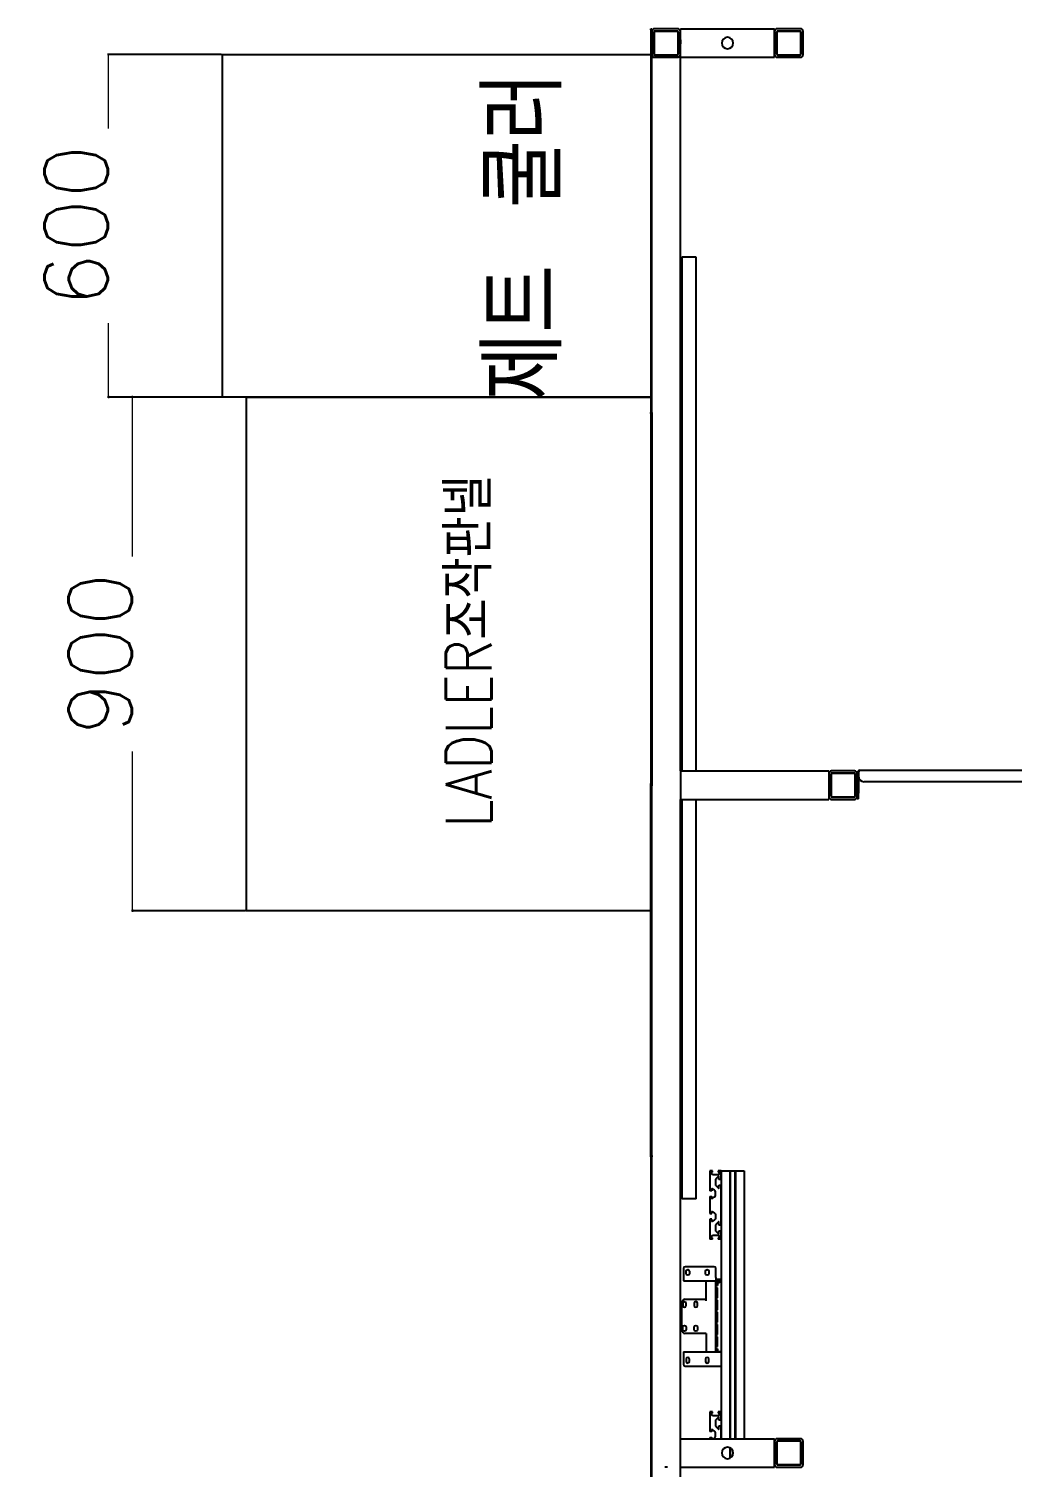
# Model space of a CAD drawing. Header units: millimetres. Extents: x 10462777 to 22643323, y 453826 to 1389191.
# Drawn here: x 11305485 to 11307208, y 598855 to 601375 of the extents above; entities that cross this region are included whole.
import ezdxf

# ---------------------------------------------------------------- set-up
doc = ezdxf.new("R2010")
doc.units = ezdxf.units.MM
doc.header["$LTSCALE"] = 200
doc.header["$MEASUREMENT"] = 0
doc.header["$PDMODE"] = 35
doc.header["$PDSIZE"] = -5
doc.layers.get('0').update_dxf_attribs({"linetype": 'CONTINUOUS'})
doc.layers.get('DEFPOINTS').update_dxf_attribs({"linetype": 'CONTINUOUS'})
doc.layers.add('5', color=4, linetype='CONTINUOUS')
doc.layers.add('TEXT', color=7, linetype='CONTINUOUS')
doc.layers.add('AM_5', color=3, linetype='CONTINUOUS', lineweight=15)
doc.layers.add('LAYOUT', color=8, linetype='CONTINUOUS', lineweight=25)
doc.styles.add('ABB', font='txt.shx ', dxfattribs={"width": 0.8, "bigfont": ' whgtxt.shx'})
doc.styles.add('굴림', font='txt.shx ', dxfattribs={"bigfont": ' whgtxt.shx'})
doc.dimstyles.new('200$0', dxfattribs={"dimscale": 200, "dimtxt": 7, "dimasz": 1, "dimexe": 2, "dimexo": 2, "dimgap": 1, "dimtad": 1, "dimdec": 0, "dimdsep": 46, "dimlunit": 6, "dimtxsty": '굴림', "dimblk": 'DIMDOT', "dimcen": 1, "dimclrd": 4, "dimclre": 4, "dimclrt": 4, "dimadec": 0, "dimazin": 0, "dimtfac": 1, "dimtdec": 0, "dimtmove": 2, "dimatfit": 3, "dimldrblk": 'DIMDOT', "dimfxl": 1, "dimtolj": 1, "dimtzin": 0, "dimlwd": -1, "dimarcsym": 0})

# ---------------------------------------------------------------- blocks, each defined once
blk = doc.blocks.new('r710ic')
at = {"layer": 'LAYOUT', "color": 3}
blk.add_circle((272041.4, 104232.6), 2050.1, dxfattribs=at)
blk = doc.blocks.new('DIMDOT')
at = {"color": 4}
blk.add_line((-2, 0), (2, 0), dxfattribs=at)
at = {"color": 7}
for radius in [0.5, 0.25]:
    blk.add_circle((0, 0), radius, dxfattribs=at)
blk = doc.blocks.new('*D351')
at = {"layer": 'AM_5', "color": 4, "linetype": 'ByBlock', "lineweight": -2, "transparency": 16777216}
for p, q in [((11305864.8, 600729.6), (11305664.8, 600729.6)), ((11305864.8, 599829.6), (11305664.8, 599829.6))]:
    blk.add_line(p, q, dxfattribs=at)
at = {"layer": 'AM_5', "color": 4, "linetype": 'ByBlock', "transparency": 16777216}
blk.add_line((11305666.8, 599830.6), (11305666.8, 600728.6), dxfattribs=at)
at = {"layer": 'DEFPOINTS', "color": 0, "transparency": 16777216}
for p in [(11305666.8, 600729.6), (11305866.8, 600729.6), (11305866.8, 599829.6)]:
    blk.add_point(p, dxfattribs=at)
at = {"layer": 'AM_5', "color": 4, "transparency": 16777216}
for p, rotation in [((11305666.8, 600729.6), 90), ((11305666.8, 599829.6), 270)]:
    blk.add_blockref('DIMDOT', p, dxfattribs=dict(at, rotation=rotation))
at = {"layer": 'AM_5', "color": 4, "transparency": 16777216, "insert": (11305610.3, 600279.6), "char_height": 111, "attachment_point": 5, "rotation": 90, "style": '굴림', "bg_fill": 3, "box_fill_scale": 1.25, "bg_fill_color": 256, "bg_fill_true_color": 13158600, "bg_fill_transparency": 0}
blk.add_mtext('\\A1;900', dxfattribs=at)
blk = doc.blocks.new('*D352')
at = {"layer": 'AM_5', "color": 4, "linetype": 'ByBlock', "lineweight": -2, "transparency": 16777216}
for p, q in [((11305822.8, 601329.6), (11305622.8, 601329.6)), ((11305822.8, 600729.6), (11305622.8, 600729.6))]:
    blk.add_line(p, q, dxfattribs=at)
at = {"layer": 'AM_5', "color": 4, "linetype": 'ByBlock', "transparency": 16777216}
blk.add_line((11305624.8, 600730.6), (11305624.8, 601328.6), dxfattribs=at)
at = {"layer": 'DEFPOINTS', "color": 0, "transparency": 16777216}
for p in [(11305624.8, 601329.6), (11305824.8, 601329.6), (11305824.8, 600729.6)]:
    blk.add_point(p, dxfattribs=at)
at = {"layer": 'AM_5', "color": 4, "transparency": 16777216}
for p, rotation in [((11305624.8, 601329.6), 90), ((11305624.8, 600729.6), 270)]:
    blk.add_blockref('DIMDOT', p, dxfattribs=dict(at, rotation=rotation))
at = {"layer": 'AM_5', "color": 4, "transparency": 16777216, "insert": (11305568.3, 601029.6), "char_height": 111, "attachment_point": 5, "rotation": 90, "style": '굴림', "bg_fill": 3, "box_fill_scale": 1.25, "bg_fill_color": 256, "bg_fill_true_color": 13158600, "bg_fill_transparency": 0}
blk.add_mtext('\\A1;600', dxfattribs=at)

msp = doc.modelspace()

# ---------------------------------------------------------------- linework, layer by layer
at = {"ltscale": 10, "elevation": 0}
for points in [[(11305824.75845, 600729.61004), (11305824.75845, 601329.61004), (11306574.75845, 601329.61004), (11306574.75845, 600729.61004)], [(11305866.81844, 600729.61004), (11306574.75845, 600729.61004), (11306574.75845, 599829.61004), (11305866.81844, 599829.61004)]]:
    msp.add_lwpolyline(points, close=True, dxfattribs=at)
at = {"layer": '5', "color": 252, "linetype": 'Continuous'}
for p, q in [((11306574.75845, 601374.83376, 0), (11306576.75848, 601374.83376, 0)), ((11306574.75845, 601372.83373, 0), (11306574.75845, 601374.83376, 0)), ((11306574.75845, 601372.83373, 0), (11306574.75845, 600702.82421, 0)), ((11306576.75848, 601374.83376, 0), (11306576.75848, 601372.83373, 0)), ((11306576.75848, 600702.82421, 0), (11306576.75848, 601372.83373, 0)), ((11306576.75848, 601369.83369, 0), (11306576.75848, 601329.83312, 0)), ((11306580.75853, 601369.83369, 0), (11306580.75853, 601329.83312, 0)), ((11306580.75853, 601330.83314, 0), (11306580.75853, 601368.83368, 0)), ((11306621.75912, 601374.83376, 0), (11306581.75855, 601374.83376, 0)), ((11306621.75912, 601370.8337, 0), (11306581.75855, 601370.8337, 0)), ((11306582.75856, 601370.8337, 0), (11306620.7591, 601370.8337, 0)), ((11306622.75913, 601329.83312, 0), (11306622.75913, 601369.83369, 0)), ((11306622.75913, 601368.83368, 0), (11306622.75913, 601330.83314, 0)), ((11306626.75919, 601374.83376, 0), (11306791.76153, 601374.83376, 0)), ((11306626.75919, 601369.83369, 0), (11306626.75919, 601374.83376, 0)), ((11306626.75919, 601329.83312, 0), (11306626.75919, 601369.83369, 0)), ((11306626.75919, 601329.83312, 0), (11306626.75919, 601369.83369, 0)), ((11306791.76153, 601369.83369, 0), (11306791.76153, 601374.83376, 0)), ((11306791.76153, 601329.83312, 0), (11306791.76153, 601369.83369, 0)), ((11306791.76153, 601369.83369, 0), (11306791.76153, 601329.83312, 0)), ((11306795.76159, 601369.83369, 0), (11306795.76159, 601329.83312, 0)), ((11306795.76159, 601330.83314, 0), (11306795.76159, 601368.83368, 0)), ((11306836.76217, 601374.83376, 0), (11306796.7616, 601374.83376, 0)), ((11306836.76217, 601370.8337, 0), (11306796.7616, 601370.8337, 0)), ((11306797.76162, 601370.8337, 0), (11306835.76216, 601370.8337, 0)), ((11306837.76218, 601329.83312, 0), (11306837.76218, 601369.83369, 0)), ((11306837.76218, 601368.83368, 0), (11306837.76218, 601330.83314, 0)), ((11306841.76224, 601329.83312, 0), (11306841.76224, 601369.83369, 0)), ((11306576.75848, 601324.83305, 0), (11306581.75855, 601324.83305, 0)), ((11306581.75855, 601328.83311, 0), (11306621.75912, 601328.83311, 0)), ((11306581.75855, 601324.83305, 0), (11306621.75912, 601324.83305, 0)), ((11306581.75855, 601324.83305, 0), (11306621.75912, 601324.83305, 0)), ((11306620.7591, 601328.83311, 0), (11306582.75856, 601328.83311, 0)), ((11306626.75919, 601324.83305, 0), (11306621.75912, 601324.83305, 0)), ((11306626.75919, 601324.83305, 0), (11306626.75919, 601329.83312, 0)), ((11306626.75919, 600074.79733, 0), (11306626.75919, 601324.83305, 0)), ((11306626.75919, 601324.83305, 0), (11306791.76153, 601324.83305, 0)), ((11306791.76153, 601324.83305, 0), (11306791.76153, 601329.83312, 0)), ((11306796.7616, 601328.83311, 0), (11306836.76217, 601328.83311, 0)), ((11306796.7616, 601324.83305, 0), (11306836.76217, 601324.83305, 0)), ((11306835.76216, 601328.83311, 0), (11306797.76162, 601328.83311, 0)), ((11306629.25922, 600974.82808, 0), (11306629.25922, 600074.81764, 0)), ((11306654.25958, 600974.82808, 0), (11306629.25922, 600974.82808, 0)), ((11306654.25958, 600074.81764, 0), (11306654.25958, 600974.82808, 0)), ((11306574.75845, 600700.82419, 0), (11306574.75845, 600702.82421, 0)), ((11306576.75848, 600702.82421, 0), (11306576.75848, 600700.82419, 0)), ((11306576.75848, 600700.82419, 0), (11306574.75845, 600700.82419, 0)), ((11306574.75845, 600700.82419, 0), (11306576.75848, 600700.82419, 0)), ((11306574.75845, 600700.82419, 0), (11306574.75845, 600698.82416, 0)), ((11306574.75845, 600698.82416, 0), (11306574.75845, 600052.81498, 0)), ((11306576.75848, 600700.82419, 0), (11306576.75848, 600698.82416, 0)), ((11306576.75848, 600698.82416, 0), (11306576.75848, 600052.81498, 0)), ((11306626.75919, 600074.81529, 0), (11306886.76288, 600074.81529, 0)), ((11306626.75919, 600074.81529, 0), (11306626.75919, 600069.81522, 0)), ((11306886.76288, 600074.81529, 0), (11306886.76288, 600069.81522, 0)), ((11306931.76352, 600074.81529, 0), (11306891.76295, 600074.81529, 0)), ((11306938.76362, 600072.22867, 0), (11306938.76362, 600070.81524, 0)), ((11306938.76562, 600070.81524, 0), (11306938.76562, 600072.94629, 0)), ((11306941.76366, 600075.81531, 0), (11307436.77069, 600075.81531, 0)), ((11306574.75845, 600050.81495, 0), (11306574.75845, 600052.81498, 0)), ((11306574.75845, 600050.81495, 0), (11306576.75848, 600050.81495, 0)), ((11306576.75848, 600050.81495, 0), (11306574.75845, 600050.81495, 0)), ((11306574.75845, 600048.81493, 0), (11306574.75845, 600050.81495, 0)), ((11306574.75845, 599402.80575, 0), (11306574.75845, 600048.81493, 0)), ((11306576.75848, 600052.81498, 0), (11306576.75848, 600050.81495, 0)), ((11306576.75848, 600050.81495, 0), (11306576.75848, 600048.81493, 0)), ((11306576.75848, 599402.80575, 0), (11306576.75848, 600048.81493, 0)), ((11306626.75919, 600069.81522, 0), (11306626.75919, 600029.81466, 0)), ((11306886.76288, 600069.81522, 0), (11306886.76288, 600029.81466, 0)), ((11306886.76288, 600069.81522, 0), (11306886.76288, 600029.81466, 0)), ((11306890.76294, 600069.81522, 0), (11306890.76294, 600029.81466, 0)), ((11306890.76294, 600030.81467, 0), (11306890.76294, 600068.81521, 0)), ((11306931.76352, 600070.81524, 0), (11306891.76295, 600070.81524, 0)), ((11306892.76296, 600070.81524, 0), (11306930.7635, 600070.81524, 0)), ((11306932.76353, 600029.81466, 0), (11306932.76353, 600069.81522, 0)), ((11306932.76353, 600068.81521, 0), (11306932.76353, 600030.81467, 0)), ((11306936.76359, 600029.81466, 0), (11306936.76359, 600069.81522, 0)), ((11306938.76362, 600070.81524, 0), (11306938.76362, 600035.81474, 0)), ((11306938.76562, 600065.81517, 0), (11306938.76562, 600070.81524, 0)), ((11307439.76873, 600055.81502, 0), (11306948.76576, 600055.81502, 0)), ((11306626.75919, 600029.81466, 0), (11306626.75919, 600024.81458, 0)), ((11306626.75919, 598904.80883, 0), (11306626.75919, 600024.83255, 0)), ((11306626.75919, 600024.81458, 0), (11306886.76288, 600024.81458, 0)), ((11306629.25922, 600024.82708, 0), (11306629.25922, 599324.80464, 0)), ((11306654.25958, 599324.80464, 0), (11306654.25958, 600024.82708, 0)), ((11306886.76288, 600029.81466, 0), (11306886.76288, 600024.81458, 0)), ((11306891.76295, 600028.81464, 0), (11306931.76352, 600028.81464, 0)), ((11306891.76295, 600024.81458, 0), (11306931.76352, 600024.81458, 0)), ((11306930.7635, 600028.81464, 0), (11306892.76296, 600028.81464, 0)), ((11306936.76359, 600025.8146, 0), (11306936.76359, 600029.81458, 0)), ((11306938.76362, 600025.8146, 0), (11306936.76359, 600025.8146, 0)), ((11306938.76362, 600025.8146, 0), (11306938.76362, 600035.81474, 0)), ((11306574.75845, 599400.80572, 0), (11306574.75845, 599402.80575, 0)), ((11306576.75848, 599400.80572, 0), (11306574.75845, 599400.80572, 0)), ((11306574.75845, 599400.80572, 0), (11306576.75848, 599400.80572, 0)), ((11306574.75845, 599398.80569, 0), (11306574.75845, 599400.80572, 0)), ((11306574.75845, 599398.80569, 0), (11306574.75845, 598728.79617, 0)), ((11306576.75848, 599400.80572, 0), (11306576.75848, 599402.80575, 0)), ((11306576.75848, 599400.80572, 0), (11306576.75848, 599398.80569, 0)), ((11306576.75848, 598728.79617, 0), (11306576.75848, 599398.80569, 0)), ((11306678.25992, 599374.11411, 0), (11306678.25992, 599339.11362, 0)), ((11306683.25999, 599374.11411, 0), (11306678.25992, 599374.11411, 0)), ((11306681.46815, 599368.89562, 0), (11306680.57243, 599370.911, 0)), ((11306681.02934, 599371.61408, 0), (11306683.25999, 599371.61408, 0)), ((11306683.25999, 599371.61408, 0), (11306683.25999, 599374.11411, 0)), ((11306692.3105, 599367.11401, 0), (11306684.20962, 599367.11401, 0)), ((11306698.2602, 599374.11411, 0), (11306693.26013, 599374.11411, 0)), ((11306693.26013, 599374.11411, 0), (11306693.26013, 599371.61408, 0)), ((11306693.26013, 599371.61408, 0), (11306695.49078, 599371.61408, 0)), ((11306695.94769, 599370.911, 0), (11306695.05197, 599368.89562, 0)), ((11306698.2602, 599359.1139, 0), (11306698.2602, 599374.11411, 0)), ((11306698.2602, 599374.11411, 0), (11306713.16041, 599374.11411, 0)), ((11306698.2602, 599374.11411, 0), (11306698.2602, 598904.79323, 0)), ((11306713.16041, 599374.11411, 0), (11306713.16041, 598904.79323, 0)), ((11306713.16041, 599374.11411, 0), (11306714.16043, 599374.11411, 0)), ((11306714.16043, 599374.11411, 0), (11306714.16043, 598904.79323, 0)), ((11306714.16045, 599374.11411, 0), (11306722.36052, 599374.11411, 0)), ((11306722.36054, 599374.11411, 0), (11306722.36054, 598904.79323, 0)), ((11306722.36054, 599374.11411, 0), (11306723.36056, 599374.11411, 0)), ((11306723.36056, 599374.11411, 0), (11306723.36056, 598904.79323, 0)), ((11306723.36056, 599374.11411, 0), (11306738.26077, 599374.11411, 0)), ((11306738.26077, 599374.11411, 0), (11306738.26077, 598904.79323, 0)), ((11306681.75997, 599342.21888, 0), (11306681.75997, 599339.11362, 0)), ((11306686.83233, 599339.99222, 0), (11306682.52203, 599342.64471, 0)), ((11306688.26006, 599357.90578, 0), (11306688.26006, 599350.32187, 0)), ((11306693.39967, 599364.46048, 0), (11306689.0973, 599359.98486, 0)), ((11306689.0973, 599348.2428, 0), (11306693.39967, 599343.76718, 0)), ((11306694.26015, 599359.1139, 0), (11306694.26015, 599364.11397, 0)), ((11306698.2602, 599359.1139, 0), (11306694.26015, 599359.1139, 0)), ((11306694.26015, 599344.11369, 0), (11306694.26015, 599349.11376, 0)), ((11306694.26015, 599349.11376, 0), (11306698.2602, 599349.11376, 0)), ((11306698.2602, 599279.11276, 0), (11306698.2602, 599349.11376, 0)), ((11306641.7594, 599324.80464, 0), (11306629.25922, 599324.80464, 0)), ((11306654.25958, 599324.80464, 0), (11306641.7594, 599324.80464, 0)), ((11306681.75997, 599339.11362, 0), (11306678.25992, 599339.11362, 0)), ((11306678.25992, 599329.11347, 0), (11306678.25992, 599299.11305, 0)), ((11306678.25992, 599329.11347, 0), (11306681.75997, 599329.11347, 0)), ((11306681.75997, 599329.11347, 0), (11306681.75997, 599326.00821, 0)), ((11306682.52203, 599325.58238, 0), (11306686.83233, 599328.23487, 0)), ((11306688.26006, 599330.78988, 0), (11306688.26006, 599337.43721, 0)), ((11306678.25992, 599299.11305, 0), (11306681.75997, 599299.11305, 0)), ((11306681.75997, 599299.11305, 0), (11306681.75997, 599302.21831, 0)), ((11306682.52203, 599302.64415, 0), (11306686.83233, 599299.99165, 0)), ((11306688.26006, 599297.43664, 0), (11306688.26006, 599290.78932, 0)), ((11306678.25992, 599289.11291, 0), (11306678.25992, 599254.11241, 0)), ((11306681.75997, 599289.11291, 0), (11306678.25992, 599289.11291, 0)), ((11306681.75997, 599286.00764, 0), (11306681.75997, 599289.11291, 0)), ((11306686.83233, 599288.2343, 0), (11306682.52203, 599285.58181, 0)), ((11306688.26006, 599277.90465, 0), (11306688.26006, 599270.32074, 0)), ((11306693.39967, 599284.45935, 0), (11306689.0973, 599279.98372, 0)), ((11306689.0973, 599268.24166, 0), (11306693.39967, 599263.76604, 0)), ((11306694.26015, 599279.11276, 0), (11306694.26015, 599284.11284, 0)), ((11306698.2602, 599279.11276, 0), (11306694.26015, 599279.11276, 0)), ((11306694.26015, 599264.11255, 0), (11306694.26015, 599269.11262, 0)), ((11306694.26015, 599269.11262, 0), (11306698.2602, 599269.11262, 0)), ((11306698.2602, 599254.11241, 0), (11306698.2602, 599269.11262, 0)), ((11306683.25999, 599254.11241, 0), (11306678.25992, 599254.11241, 0)), ((11306680.57243, 599257.31552, 0), (11306681.46815, 599259.3309, 0)), ((11306683.25999, 599256.61244, 0), (11306681.02934, 599256.61244, 0)), ((11306683.25999, 599254.11241, 0), (11306683.25999, 599256.61244, 0)), ((11306684.20962, 599261.11251, 0), (11306692.3105, 599261.11251, 0)), ((11306693.26013, 599256.61244, 0), (11306693.26013, 599254.11241, 0)), ((11306695.49078, 599256.61244, 0), (11306693.26013, 599256.61244, 0)), ((11306698.2602, 599254.11241, 0), (11306693.26013, 599254.11241, 0)), ((11306695.05197, 599259.3309, 0), (11306695.94769, 599257.31552, 0)), ((11306678.25992, 598952.10812, 0), (11306678.25992, 598917.10762, 0)), ((11306683.25999, 598952.10812, 0), (11306678.25992, 598952.10812, 0)), ((11306681.46815, 598946.88963, 0), (11306680.57243, 598948.905, 0)), ((11306681.02934, 598949.60808, 0), (11306683.25999, 598949.60808, 0)), ((11306683.25999, 598949.60808, 0), (11306683.25999, 598952.10812, 0)), ((11306692.3105, 598945.10802, 0), (11306684.20962, 598945.10802, 0)), ((11306693.39967, 598942.45449, 0), (11306689.0973, 598937.97887, 0)), ((11306698.2602, 598952.10812, 0), (11306693.26013, 598952.10812, 0)), ((11306693.26013, 598952.10812, 0), (11306693.26013, 598949.60808, 0)), ((11306693.26013, 598949.60808, 0), (11306695.49078, 598949.60808, 0)), ((11306694.26015, 598937.10791, 0), (11306694.26015, 598942.10798, 0)), ((11306698.2602, 598937.10791, 0), (11306694.26015, 598937.10791, 0)), ((11306695.94769, 598948.905, 0), (11306695.05197, 598946.88963, 0)), ((11306698.2602, 598937.10791, 0), (11306698.2602, 598952.10812, 0)), ((11306681.75997, 598917.10762, 0), (11306678.25992, 598917.10762, 0)), ((11306681.75997, 598920.21288, 0), (11306681.75997, 598917.10762, 0)), ((11306686.83233, 598917.98622, 0), (11306682.52203, 598920.63872, 0)), ((11306688.26006, 598935.89979, 0), (11306688.26006, 598928.31588, 0)), ((11306688.26006, 598908.78389, 0), (11306688.26006, 598915.43121, 0)), ((11306689.0973, 598926.23681, 0), (11306693.39967, 598921.76118, 0)), ((11306694.26015, 598922.10769, 0), (11306694.26015, 598927.10776, 0)), ((11306694.26015, 598927.10776, 0), (11306698.2602, 598927.10776, 0)), ((11306698.2602, 598904.79823, 0), (11306698.2602, 598927.10776, 0)), ((11306626.75919, 598904.79867, 0), (11306791.76153, 598904.79867, 0)), ((11306626.75919, 598899.7986, 0), (11306626.75919, 598904.79867, 0)), ((11306626.75919, 598859.79804, 0), (11306626.75919, 598899.7986, 0)), ((11306678.25992, 598907.10748, 0), (11306678.25992, 598904.79838, 0)), ((11306678.25992, 598907.10748, 0), (11306681.75997, 598907.10748, 0)), ((11306681.75997, 598907.10748, 0), (11306681.75997, 598904.79872, 0)), ((11306684.50827, 598904.79869, 0), (11306686.83233, 598906.22888, 0)), ((11306713.16041, 598888.97769, 0), (11306713.16041, 598870.57227, 0)), ((11306714.16043, 598888.49425, 0), (11306714.16043, 598871.05572, 0)), ((11306791.76153, 598899.7986, 0), (11306791.76153, 598904.79867, 0)), ((11306791.76153, 598859.79804, 0), (11306791.76153, 598899.7986, 0)), ((11306791.76153, 598899.7986, 0), (11306791.76153, 598859.79804, 0)), ((11306795.76159, 598899.7986, 0), (11306795.76159, 598859.79804, 0)), ((11306795.76159, 598860.79805, 0), (11306795.76159, 598898.79859, 0)), ((11306836.76217, 598904.79867, 0), (11306796.7616, 598904.79867, 0)), ((11306836.76217, 598900.79862, 0), (11306796.7616, 598900.79862, 0)), ((11306797.76162, 598900.79862, 0), (11306835.76216, 598900.79862, 0)), ((11306837.76218, 598859.79804, 0), (11306837.76218, 598899.7986, 0)), ((11306837.76218, 598898.79859, 0), (11306837.76218, 598860.79805, 0)), ((11306841.76224, 598859.79804, 0), (11306841.76224, 598899.7986, 0)), ((11306626.75919, 598854.79796, 0), (11306626.75919, 598859.79804, 0)), ((11306626.75919, 598774.79683, 0), (11306626.75919, 598854.80421, 0)), ((11306626.75919, 598854.79796, 0), (11306791.76153, 598854.79796, 0)), ((11306791.76153, 598854.79796, 0), (11306791.76153, 598859.79804, 0)), ((11306796.7616, 598858.79802, 0), (11306836.76217, 598858.79802, 0)), ((11306796.7616, 598854.79796, 0), (11306836.76217, 598854.79796, 0)), ((11306835.76216, 598858.79802, 0), (11306797.76162, 598858.79802, 0))]:
    msp.add_line(p, q, dxfattribs=at)
at = {"layer": '5', "color": 172, "linetype": 'Continuous'}
for p, q in [((11306626.75919, 601355.23348, 0), (11306626.75919, 601348.43339, 0)), ((11306626.75919, 601355.23348, 0), (11306626.75919, 601348.43339, 0)), ((11306626.75919, 600702.32421, 0), (11306626.75919, 600697.32414, 0)), ((11306626.75919, 600052.31497, 0), (11306626.75919, 600047.3149, 0)), ((11306604.25887, 598854.79796, 0), (11306599.2588, 598854.79796, 0)), ((11306604.25887, 598854.79796, 0), (11306599.2588, 598854.79796, 0)), ((11306604.25887, 598854.79796, 0), (11306599.2588, 598854.79796, 0)), ((11306604.25887, 598854.79796, 0), (11306599.2588, 598854.79796, 0)), ((11306604.25887, 598854.79796, 0), (11306599.2588, 598854.79796, 0)), ((11306604.25887, 598854.79796, 0), (11306599.2588, 598854.79796, 0))]:
    msp.add_line(p, q, dxfattribs=at)
at = {"layer": '5', "color": 163, "linetype": 'Continuous'}
for p, q in [((11306632.15926, 599203.11168, 0), (11306632.15926, 599187.11146, 0)), ((11306686.16003, 599206.11173, 0), (11306635.15931, 599206.11173, 0)), ((11306636.65933, 599194.11156, 0), (11306636.65933, 599198.11161, 0)), ((11306642.65941, 599198.11161, 0), (11306642.65941, 599194.11156, 0)), ((11306670.65981, 599194.11156, 0), (11306670.65981, 599198.11161, 0)), ((11306676.6599, 599198.11161, 0), (11306676.6599, 599194.11156, 0)), ((11306689.16007, 599187.11146, 0), (11306689.16007, 599203.11168, 0)), ((11306632.15926, 599187.11146, 0), (11306632.15926, 599181.11137, 0)), ((11306632.15926, 599181.11137, 0), (11306689.16007, 599181.11137, 0)), ((11306672.15983, 599175.11129, 0), (11306672.15983, 599180.70944, 0)), ((11306672.15983, 599150.61094, 0), (11306672.15983, 599179.61135, 0)), ((11306689.16007, 599187.11146, 0), (11306689.16007, 599181.11137, 0)), ((11306689.16007, 599184.11141, 0), (11306692.16012, 599184.11141, 0)), ((11306689.16007, 599181.11137, 0), (11306692.16012, 599181.11137, 0)), ((11306689.16007, 599177.61132, 0), (11306689.16007, 599180.61137, 0)), ((11306689.16007, 599180.61137, 0), (11306692.16012, 599180.61137, 0)), ((11306689.16007, 599057.60962, 0), (11306689.16007, 599177.61132, 0)), ((11306690.21569, 599177.61132, 0), (11306689.16007, 599177.61132, 0)), ((11306691.81596, 599177.61132, 0), (11306690.21569, 599177.61132, 0)), ((11306690.21569, 599173.11126, 0), (11306690.21569, 599177.61132, 0)), ((11306691.81599, 599173.11126, 0), (11306690.21569, 599173.11126, 0)), ((11306690.21569, 599169.1112, 0), (11306690.21569, 599151.71095, 0)), ((11306691.81599, 599169.1112, 0), (11306690.21569, 599169.1112, 0)), ((11306691.81599, 599177.61132, 0), (11306691.81599, 599173.11126, 0)), ((11306695.16016, 599177.61132, 0), (11306691.81599, 599177.61132, 0)), ((11306691.81599, 599151.71095, 0), (11306691.81599, 599169.1112, 0)), ((11306692.16012, 599184.11141, 0), (11306692.16012, 599181.11137, 0)), ((11306692.16012, 599184.11141, 0), (11306695.16016, 599184.11141, 0)), ((11306692.16012, 599181.11137, 0), (11306695.16016, 599181.11137, 0)), ((11306692.16012, 599177.61132, 0), (11306692.16012, 599180.61137, 0)), ((11306695.16016, 599184.11141, 0), (11306698.26044, 599184.11141, 0)), ((11306695.16016, 599183.0558, 0), (11306695.16016, 599184.11141, 0)), ((11306695.16016, 599181.45553, 0), (11306695.16016, 599183.0558, 0)), ((11306698.26014, 599183.0558, 0), (11306695.16016, 599183.0558, 0)), ((11306695.16016, 599181.4555, 0), (11306698.26014, 599181.4555, 0)), ((11306695.16016, 599178.11133, 0), (11306695.16016, 599181.4555, 0)), ((11306695.16016, 599178.11133, 0), (11306695.16016, 599177.61132, 0)), ((11306629.15922, 599095.91401, 0), (11306629.15922, 599142.30697, 0)), ((11306631.75733, 599147.6109, 0), (11306629.56115, 599143.80699, 0)), ((11306630.85924, 599142.11082, 0), (11306630.85924, 599138.11076, 0)), ((11306634.35545, 599149.11092, 0), (11306672.15983, 599149.11092, 0)), ((11306636.85933, 599138.11076, 0), (11306636.85933, 599142.11082, 0)), ((11306650.85953, 599142.11082, 0), (11306650.85953, 599138.11076, 0)), ((11306656.85961, 599138.11076, 0), (11306656.85961, 599142.11082, 0)), ((11306672.15983, 599146.11088, 0), (11306672.15983, 599150.61094, 0)), ((11306690.21569, 599151.71095, 0), (11306691.81599, 599151.71095, 0)), ((11306690.21569, 599147.7109, 0), (11306690.21569, 599130.31065, 0)), ((11306691.81599, 599147.7109, 0), (11306690.21569, 599147.7109, 0)), ((11306691.81599, 599130.31065, 0), (11306691.81599, 599147.7109, 0)), ((11306690.21569, 599130.31065, 0), (11306691.81599, 599130.31065, 0)), ((11306690.21569, 599126.31059, 0), (11306690.21569, 599108.91035, 0)), ((11306691.81599, 599126.31059, 0), (11306690.21569, 599126.31059, 0)), ((11306691.81599, 599108.91035, 0), (11306691.81599, 599126.31059, 0)), ((11306629.56115, 599094.41399, 0), (11306631.75733, 599090.61009, 0)), ((11306630.85924, 599096.11016, 0), (11306630.85924, 599100.11022, 0)), ((11306672.15983, 599089.11007, 0), (11306634.35545, 599089.11007, 0)), ((11306636.85933, 599100.11022, 0), (11306636.85933, 599096.11016, 0)), ((11306650.85953, 599096.11016, 0), (11306650.85953, 599100.11022, 0)), ((11306656.85961, 599100.11022, 0), (11306656.85961, 599096.11016, 0)), ((11306672.15983, 599089.11007, 0), (11306672.15983, 599087.61004, 0)), ((11306690.21569, 599108.91035, 0), (11306691.81599, 599108.91035, 0)), ((11306690.21569, 599104.91029, 0), (11306690.21569, 599087.51004, 0)), ((11306691.81599, 599104.91029, 0), (11306690.21569, 599104.91029, 0)), ((11306691.81599, 599087.51004, 0), (11306691.81599, 599104.91029, 0)), ((11306672.15983, 599087.61004, 0), (11306672.15983, 599058.60963, 0)), ((11306690.21569, 599087.51004, 0), (11306691.81599, 599087.51004, 0)), ((11306690.21569, 599083.50999, 0), (11306690.21569, 599066.10974, 0)), ((11306691.81599, 599083.50999, 0), (11306690.21569, 599083.50999, 0)), ((11306690.21569, 599066.10974, 0), (11306691.81599, 599066.10974, 0)), ((11306691.81599, 599066.10974, 0), (11306691.81599, 599083.50999, 0)), ((11306632.15926, 599057.10961, 0), (11306698.25967, 599057.10961, 0)), ((11306632.15926, 599057.10961, 0), (11306632.15926, 599051.10953, 0)), ((11306632.15926, 599051.10953, 0), (11306632.15926, 599035.1093, 0)), ((11306636.65933, 599044.10943, 0), (11306636.65933, 599040.10937, 0)), ((11306642.65941, 599040.10937, 0), (11306642.65941, 599044.10943, 0)), ((11306670.65981, 599044.10943, 0), (11306670.65981, 599040.10937, 0)), ((11306672.15983, 599058.60963, 0), (11306672.15983, 599057.51154, 0)), ((11306676.6599, 599040.10937, 0), (11306676.6599, 599044.10943, 0)), ((11306689.16007, 599057.60962, 0), (11306690.21569, 599057.60962, 0)), ((11306690.21569, 599057.60962, 0), (11306690.21569, 599062.10968, 0)), ((11306690.21569, 599062.10968, 0), (11306691.81599, 599062.10968, 0)), ((11306691.81596, 599057.60962, 0), (11306690.21569, 599057.60962, 0)), ((11306691.81599, 599062.10968, 0), (11306691.81599, 599057.60962, 0)), ((11306691.81599, 599057.60962, 0), (11306695.16016, 599057.60962, 0)), ((11306695.16016, 599057.60962, 0), (11306698.2602, 599057.60962, 0)), ((11306635.15931, 599032.10926, 0), (11306698.25926, 599032.10926, 0))]:
    msp.add_line(p, q, dxfattribs=at)
at = {"layer": '5', "color": 252, "linetype": 'Continuous', "extrusion": (0, 0, -1)}
for centre in [(-11306709.26036, 601349.83341, 0), (-11306709.26036, 598879.79832, 0)]:
    msp.add_circle(centre, 10.00014, dxfattribs=at)
at = {"layer": '5', "color": 252, "linetype": 'Continuous'}
for centre, radius, start, end in [((11306581.75855, 601369.83369, 0), 5.00007, 90, 180), ((11306581.75855, 601369.83369, 0), 1.00001, 90, 180), ((11306582.75856, 601368.83368, 0), 2.00003, 90, 180), ((11306620.7591, 601368.83368, 0), 2.00003, 0, 90), ((11306621.75912, 601369.83369, 0), 5.00007, 0, 90), ((11306621.75912, 601369.83369, 0), 1.00001, 0, 90), ((11306796.7616, 601369.83369, 0), 5.00007, 90, 180), ((11306796.7616, 601369.83369, 0), 1.00001, 90, 180), ((11306797.76162, 601368.83368, 0), 2.00003, 90, 180), ((11306835.76216, 601368.83368, 0), 2.00003, 0, 90), ((11306836.76217, 601369.83369, 0), 5.00007, 0, 90), ((11306836.76217, 601369.83369, 0), 1.00001, 0, 90), ((11306581.75855, 601329.83312, 0), 5.00007, 180, 270), ((11306582.75856, 601330.83314, 0), 2.00003, 180, 270), ((11306581.75855, 601329.83312, 0), 1.00001, 180, 270), ((11306620.7591, 601330.83314, 0), 2.00003, 270, 0), ((11306621.75912, 601329.83312, 0), 1.00001, 270, 0), ((11306621.75912, 601329.83312, 0), 5.00007, 270, 0), ((11306796.7616, 601329.83312, 0), 5.00007, 180, 270), ((11306797.76162, 601330.83314, 0), 2.00003, 180, 270), ((11306796.7616, 601329.83312, 0), 1.00001, 180, 270), ((11306835.76216, 601330.83314, 0), 2.00003, 270, 0), ((11306836.76217, 601329.83312, 0), 5.00007, 270, 0), ((11306836.76217, 601329.83312, 0), 1.00001, 270, 0), ((11306891.76295, 600069.81522, 0), 5.00007, 90, 180), ((11306931.76352, 600069.81522, 0), 5.00007, 0, 90), ((11306891.76295, 600069.81522, 0), 1.00001, 90, 180), ((11306892.76296, 600068.81521, 0), 2.00003, 90, 180), ((11306930.7635, 600068.81521, 0), 2.00003, 0, 90), ((11306931.76352, 600069.81522, 0), 1.00001, 0, 90), ((11306948.76576, 600065.81517, 0), 10.00014, 180, 270), ((11306891.76295, 600029.81466, 0), 5.00007, 180, 270), ((11306892.76296, 600030.81467, 0), 2.00003, 180, 270), ((11306891.76295, 600029.81466, 0), 1.00001, 180, 270), ((11306930.7635, 600030.81467, 0), 2.00003, 270, 0), ((11306931.76352, 600029.81466, 0), 1.00001, 270, 0), ((11306931.76352, 600029.81466, 0), 5.00007, 270, 0), ((11306682.25997, 599342.21888, 0), 0.50001, 58.39249765, 180), ((11306691.2601, 599357.90578, 0), 3.00004, 136.13073269, 180), ((11306691.2601, 599350.32187, 0), 3.00004, 180, 223.86926731), ((11306693.76014, 599364.11397, 0), 0.50001, 0, 136.13073269), ((11306693.76014, 599344.11369, 0), 0.50001, 223.86926731, 0), ((11306682.25997, 599326.00821, 0), 0.50001, 180, 301.60750235), ((11306685.26002, 599337.43721, 0), 3.00004, 0, 58.39249765), ((11306685.26002, 599330.78988, 0), 3.00004, 301.60750235, 0), ((11306691.2601, 599277.90465, 0), 3.00004, 136.13073269, 180), ((11306691.2601, 599270.32074, 0), 3.00004, 180, 223.86926731), ((11306693.76014, 599284.11284, 0), 0.50001, 0, 136.13073269), ((11306693.76014, 599264.11255, 0), 0.50001, 223.86926731, 0), ((11306691.2601, 598935.89979, 0), 3.00004, 136.13073269, 180), ((11306693.76014, 598942.10798, 0), 0.50001, 0, 136.13073269), ((11306682.25997, 598920.21288, 0), 0.50001, 58.39249765, 180), ((11306685.26002, 598915.43121, 0), 3.00004, 0, 58.39249765), ((11306691.2601, 598928.31588, 0), 3.00004, 180, 223.86926731), ((11306693.76014, 598922.10769, 0), 0.50001, 223.86926731, 0), ((11306685.26002, 598908.78389, 0), 3.00004, 301.60750235, 0), ((11306796.7616, 598899.7986, 0), 5.00007, 90, 180), ((11306796.7616, 598899.7986, 0), 1.00001, 90, 180), ((11306797.76162, 598898.79859, 0), 2.00003, 90, 180), ((11306835.76216, 598898.79859, 0), 2.00003, 0, 90), ((11306836.76217, 598899.7986, 0), 5.00007, 0, 90), ((11306836.76217, 598899.7986, 0), 1.00001, 0, 90), ((11306796.7616, 598859.79804, 0), 5.00007, 180, 270), ((11306797.76162, 598860.79805, 0), 2.00003, 180, 270), ((11306796.7616, 598859.79804, 0), 1.00001, 180, 270), ((11306835.76216, 598860.79805, 0), 2.00003, 270, 0), ((11306836.76217, 598859.79804, 0), 1.00001, 270, 0), ((11306836.76217, 598859.79804, 0), 5.00007, 270, 0)]:
    msp.add_arc(centre, radius, start, end, dxfattribs=at)
at = {"layer": '5', "color": 252, "linetype": 'Continuous', "extrusion": (0, 0, -1)}
for centre, radius, start, end in [((-11306941.76366, 600070.81524, 0), 5.00007, 0, 25.22690493), ((-11306681.02934, 599371.11407, 0), 0.50001, 336.03751095, 90), ((-11306684.20962, 599370.11406, 0), 3.00004, 270, 336.03751095), ((-11306692.3105, 599370.11406, 0), 3.00004, 203.96248905, 270), ((-11306695.49078, 599371.11407, 0), 0.50001, 90, 203.96248905), ((-11306682.25997, 599302.21831, 0), 0.50001, 0, 121.60750235), ((-11306685.26002, 599297.43664, 0), 3.00004, 121.60750235, 180), ((-11306685.26002, 599290.78932, 0), 3.00004, 180, 238.39249765), ((-11306682.25997, 599286.00764, 0), 0.50001, 238.39249765, 0), ((-11306681.02934, 599257.11245, 0), 0.50001, 270, 23.96248905), ((-11306684.20962, 599258.11247, 0), 3.00004, 23.96248905, 90), ((-11306692.3105, 599258.11247, 0), 3.00004, 90, 156.03751095), ((-11306695.49078, 599257.11245, 0), 0.50001, 156.03751095, 270), ((-11306681.02934, 598949.10808, 0), 0.50001, 336.03751095, 90), ((-11306684.20962, 598948.10806, 0), 3.00004, 270, 336.03751095), ((-11306692.3105, 598948.10806, 0), 3.00004, 203.96248905, 270), ((-11306695.49078, 598949.10808, 0), 0.50001, 90, 203.96248905)]:
    msp.add_arc(centre, radius, start, end, dxfattribs=at)
at = {"layer": '5', "color": 163, "linetype": 'Continuous'}
for centre, start, end in [((11306635.15931, 599203.11168, 0), 90, 180), ((11306686.16003, 599203.11168, 0), 0, 90), ((11306632.15926, 599142.30697, 0), 149.99999994, 180), ((11306633.85929, 599142.11082, 0), 0, 180), ((11306634.35545, 599146.11088, 0), 90, 149.99999994), ((11306653.85957, 599142.11082, 0), 0, 180), ((11306633.85929, 599138.11076, 0), 180, 0), ((11306653.85957, 599138.11076, 0), 180, 0), ((11306632.15926, 599095.91401, 0), 180, 210.00000006), ((11306634.35545, 599092.11011, 0), 210.00000006, 270), ((11306639.65937, 599044.10943, 0), 0, 180), ((11306639.65937, 599040.10937, 0), 180, 0), ((11306673.65985, 599044.10943, 0), 0, 180), ((11306673.65985, 599040.10937, 0), 180, 0), ((11306635.15931, 599035.1093, 0), 180, 270)]:
    msp.add_arc(centre, 3.00004, start, end, dxfattribs=at)
at = {"layer": '5', "color": 163, "linetype": 'Continuous', "extrusion": (0, 0, -1)}
for centre, start, end in [((-11306639.65937, 599198.11161, 0), 0, 180), ((-11306639.65937, 599194.11156, 0), 180, 0), ((-11306673.65985, 599198.11161, 0), 0, 180), ((-11306673.65985, 599194.11156, 0), 180, 0), ((-11306633.85929, 599100.11022, 0), 0, 180), ((-11306633.85929, 599096.11016, 0), 180, 0), ((-11306653.85957, 599100.11022, 0), 0, 180), ((-11306653.85957, 599096.11016, 0), 180, 0)]:
    msp.add_arc(centre, 3.00004, start, end, dxfattribs=at)
at = {"layer": '5', "color": 252, "linetype": 'Continuous'}
for major_axis, ratio, start_param, end_param in [((5.00007, 0), 0.9999999997, 1.5707963268, 2.0501701841), ((0, -5.00007), 0.999333333, 3.1415926536, 3.6209665106)]:
    msp.add_ellipse((11306941.76366, 600070.81524, 0), major_axis=major_axis, ratio=ratio, start_param=start_param, end_param=end_param, dxfattribs=at)
msp.add_open_spline([(11306937.24046, 600072.94629, 0), (11306938.76362, 600072.22867, 0)], degree=1, dxfattribs=at)
for points, knots in [([(11306939.45751, 600075.25172, 0), (11306939.3646, 600075.20343, 0), (11306939.24717, 600075.13833, 0), (11306939.00016, 600074.98476, 0), (11306938.86682, 600074.89404, 0), (11306938.6026, 600074.69286, 0), (11306938.46874, 600074.58017, 0), (11306938.2141, 600074.34112, 0), (11306938.09272, 600074.21453, 0), (11306937.86536, 600073.95119, 0), (11306937.76322, 600073.81905, 0), (11306937.57907, 600073.5567, 0), (11306937.49881, 600073.42857, 0), (11306937.42433, 600073.29942, 0), (11306937.41662, 600073.28589, 0), (11306937.4091, 600073.27256, 0)], [0, 0, 0, 0, 0.1634358697, 0.1634358697, 0.3268717394, 0.3268717394, 0.4903076091, 0.4903076091, 0.6537434788, 0.6537434788, 0.8171793485, 0.8171793485, 0.9806152182, 0.9806152182, 1, 1, 1, 1]), ([(11306938.76562, 600072.94629, 0), (11306938.94202, 600072.92191, 0), (11306939.12122, 600072.95338, 0), (11306939.43951, 600073.09357, 0), (11306939.57627, 600073.19698, 0), (11306939.80615, 600073.42864, 0), (11306939.89821, 600073.55547, 0), (11306940.04434, 600073.81915, 0), (11306940.09577, 600073.95161, 0), (11306940.15757, 600074.21486, 0), (11306940.1664, 600074.3416, 0), (11306940.13955, 600074.58053, 0), (11306940.10371, 600074.69324, 0), (11306939.99193, 600074.89384, 0), (11306939.91443, 600074.98466, 0), (11306939.71974, 600075.13838, 0), (11306939.60005, 600075.20338, 0), (11306939.45905, 600075.25172, 0)], [0, 0, 0, 0, 0.125, 0.125, 0.25, 0.25, 0.375, 0.375, 0.5, 0.5, 0.625, 0.625, 0.75, 0.75, 0.875, 0.875, 1, 1, 1, 1]), ([(11306939.90896, 600073.60261, 0), (11306939.87406, 600073.7332, 0), (11306939.83872, 600073.86356, 0), (11306939.7465, 600074.20415, 0), (11306939.68935, 600074.41424, 0), (11306939.57438, 600074.83369, 0), (11306939.51655, 600075.04305, 0), (11306939.45751, 600075.25172, 0)], [0, 0, 0, 0, 0.2368334771, 0.2368334771, 0.618709524, 0.618709524, 1, 1, 1, 1]), ([(11306939.9121, 600073.59544, 0), (11306939.87661, 600073.72843, 0), (11306939.84065, 600073.86117, 0), (11306939.74784, 600074.20415, 0), (11306939.69073, 600074.41424, 0), (11306939.57584, 600074.83369, 0), (11306939.51805, 600075.04305, 0), (11306939.45905, 600075.25172, 0)], [0, 0, 0, 0, 0.2401240113, 0.2401240113, 0.6203535287, 0.6203535287, 1, 1, 1, 1])]:
    msp.add_open_spline(points, degree=3, knots=knots, dxfattribs=at)

# ---------------------------------------------------------------- block references
at = {"layer": 'LAYOUT', "color": 2, "rotation": 89.99999999999999}
msp.add_blockref('r710ic', (11412573.40786, 324839.74027, 0), dxfattribs=at)

# ---------------------------------------------------------------- texts
at = {"layer": 'TEXT', "lineweight": -3, "style": 'ABB', "width": 0.85}
for s, height, p in [('제트 쿨러', 132, (11306418.36833, 600723.52959, 0)), ('LADLER조작판넬', 80, (11306295.91922, 599975.29169, 0))]:
    msp.add_text(s, height=height, rotation=90, dxfattribs=at).set_placement(p)

# ---------------------------------------------------------------- next in the draw order: dimensions: what is measured, and where the dimension line sits
at = {"layer": 'AM_5'}
dim = msp.add_aligned_dim(p1=(11305866.81844, 599829.61004, 0), p2=(11305866.81844, 600729.61004, 0), distance=199.99373, dimstyle='200$0', override={"dimscale": 1, "dimtxt": 111, "dimfxl": 2, "dimtfill": 1, "dimarcsym": 1}, dxfattribs=at)
dim.commit()
dim.dimension.update_dxf_attribs({"geometry": '*D351', "text_midpoint": (11305610.3247, 600279.61004, 0)})

# ---------------------------------------------------------------- next in the draw order: dimensions: what is measured, and where the dimension line sits
dim = msp.add_aligned_dim(p1=(11305824.75845, 600729.61004, 0), p2=(11305824.75845, 601329.61004, 0), distance=199.93416, dimstyle='200$0', override={"dimscale": 1, "dimtxt": 111, "dimfxl": 2, "dimtfill": 1, "dimarcsym": 1}, dxfattribs=at)
dim.commit()
dim.dimension.update_dxf_attribs({"geometry": '*D352', "text_midpoint": (11305568.32429, 601029.61004, 0)})

doc.saveas('drawing.dxf')
